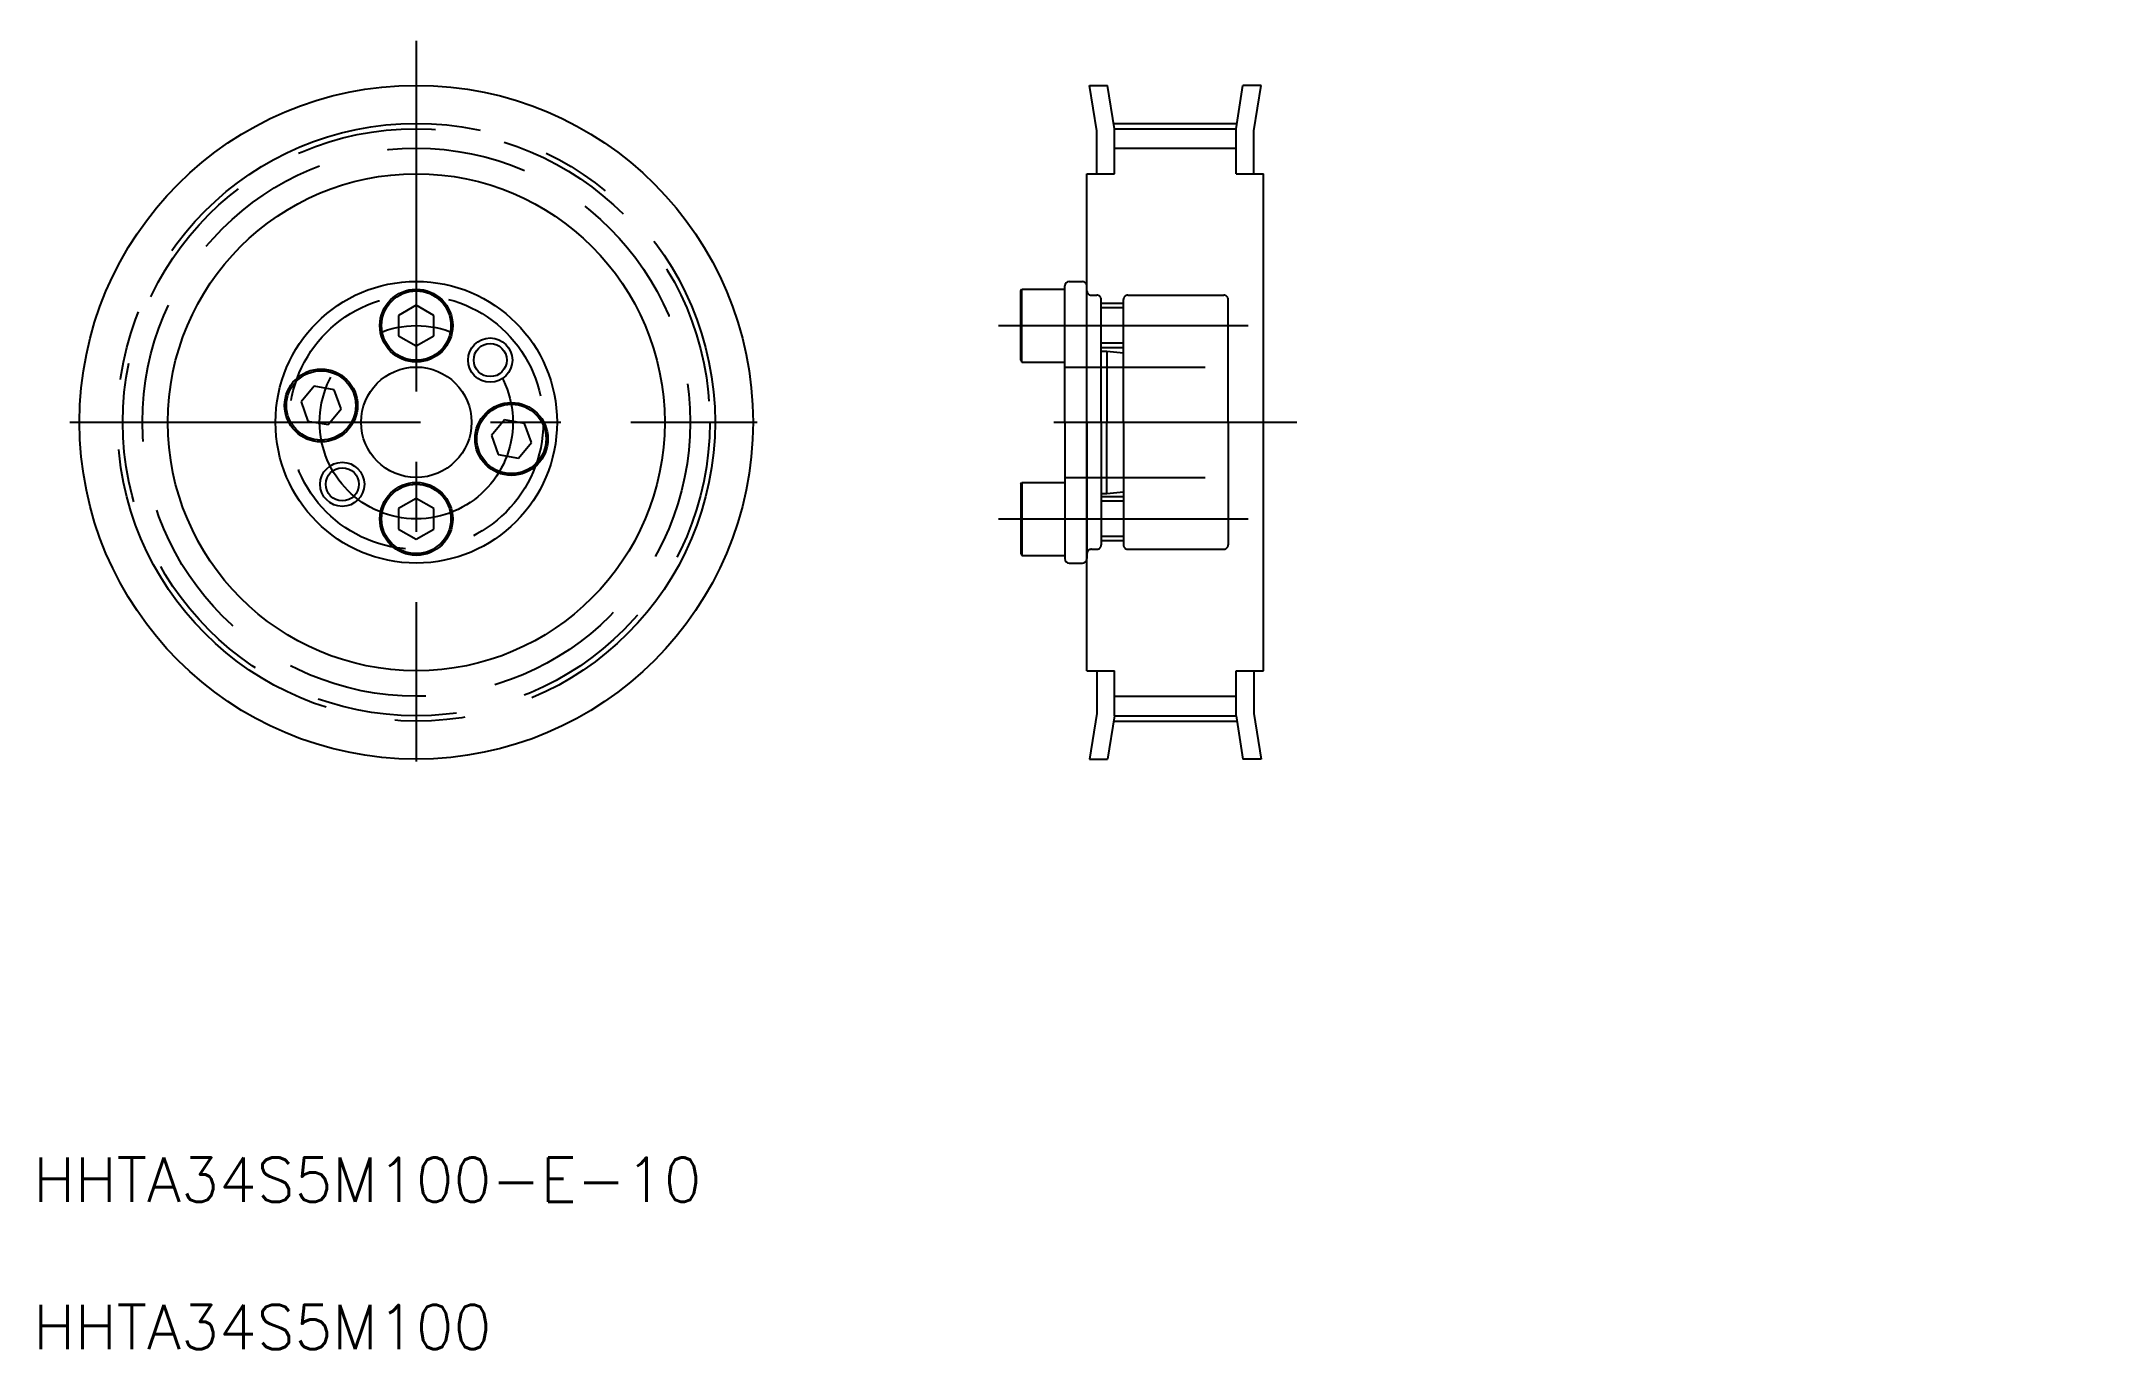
# Model space of a CAD drawing. Extents: x 16 to 201, y 18 to 137.
import ezdxf

# ---------------------------------------------------------------- set-up
doc = ezdxf.new("R2010")
doc.units = 0
doc.header["$PDMODE"] = 1
doc.linetypes.add('CENTER', pattern=[50.8, 31.75, -6.35, 6.35, -6.35])
doc.linetypes.add('DASHED', pattern=[19.05, 12.7, -6.35])
doc.layers.get('0').update_dxf_attribs({"linetype": 'CONTINUOUS'})
doc.layers.add('CENTER', color=1, linetype='CENTER')
doc.styles.add('MISUMI', font='txt.shx')

# ---------------------------------------------------------------- blocks, each defined once
blk = doc.blocks.new('*U5')
at = {"color": 7, "linetype": 'CONTINUOUS', "style": 'MISUMI'}
for s, p in [('HHTA34S5M100-E-10', (15.05, 31.56)), ('HHTA34S5M100', (15.05, 18.23))]:
    blk.add_text(s, height=4, dxfattribs=at).set_placement(p)

msp = doc.modelspace()

# ---------------------------------------------------------------- linework, layer by layer
at = {"color": 7, "linetype": 'CONTINUOUS'}
for p, q in [((111.37, 128.51), (110.69, 132.64)), ((110.69, 132.64), (112.34, 132.64)), ((112.97, 128.72), (112.34, 132.64)), ((123.97, 128.72), (124.59, 132.64)), ((126.25, 132.64), (124.59, 132.64)), ((125.57, 128.51), (126.25, 132.64)), ((111.37, 124.64), (111.37, 128.51)), ((112.97, 124.64), (112.97, 128.72)), ((112.97, 128.72), (123.97, 128.72)), ((123.97, 124.64), (123.97, 128.72)), ((125.57, 124.64), (125.57, 128.51)), ((110.47, 79.64), (110.47, 124.64)), ((110.47, 124.64), (112.97, 124.64)), ((123.97, 124.64), (126.47, 124.64)), ((126.47, 79.64), (126.47, 124.64)), ((104.47, 114.03), (104.56, 114.19)), ((104.47, 107.76), (104.47, 114.03)), ((104.56, 107.59), (104.56, 114.19)), ((104.56, 114.19), (108.47, 114.19)), ((108.47, 102.14), (108.47, 114.49)), ((108.47, 107.59), (108.47, 114.19)), ((108.87, 114.89), (110.07, 114.89)), ((110.47, 102.14), (110.47, 114.49)), ((49.73, 112.74), (48.13, 111.82)), ((48.13, 111.82), (48.13, 109.97)), ((51.33, 111.82), (49.73, 112.74)), ((51.33, 109.97), (51.33, 111.82)), ((108.47, 108.89), (108.47, 112.89)), ((48.13, 109.97), (49.73, 109.05)), ((49.73, 109.05), (51.33, 109.97)), ((104.47, 107.76), (104.56, 107.59)), ((104.56, 107.59), (108.47, 107.59)), ((108.47, 108.32), (108.47, 108.32)), ((40.48, 105.4), (39.29, 103.98)), ((39.29, 103.98), (39.92, 102.25)), ((42.3, 105.08), (40.48, 105.4)), ((42.93, 103.34), (42.3, 105.08)), ((108.47, 105.23), (108.47, 105.23)), ((39.92, 102.25), (41.74, 101.93)), ((41.74, 101.93), (42.93, 103.34)), ((57.71, 102.36), (56.53, 100.95)), ((59.53, 102.04), (57.71, 102.36)), ((60.16, 100.3), (59.53, 102.04)), ((108.47, 102.14), (108.47, 89.79)), ((110.47, 102.14), (110.47, 89.79)), ((56.53, 100.95), (57.16, 99.21)), ((58.98, 98.89), (60.16, 100.3)), ((57.16, 99.21), (58.98, 98.89)), ((104.47, 96.53), (104.56, 96.69)), ((104.47, 96.53), (104.47, 90.26)), ((104.56, 96.69), (108.47, 96.69)), ((104.56, 96.69), (104.56, 90.09)), ((108.47, 96.69), (108.47, 90.09)), ((49.73, 95.24), (48.13, 94.32)), ((51.33, 94.32), (49.73, 95.24)), ((108.47, 95.39), (108.47, 91.39)), ((48.13, 94.32), (48.13, 92.47)), ((51.33, 92.47), (51.33, 94.32)), ((48.13, 92.47), (49.73, 91.55)), ((49.73, 91.55), (51.33, 92.47)), ((104.47, 90.26), (104.56, 90.09)), ((104.56, 90.09), (108.47, 90.09)), ((108.87, 89.39), (110.07, 89.39)), ((110.47, 79.64), (112.97, 79.64)), ((111.37, 79.64), (111.37, 75.78)), ((112.97, 75.57), (112.97, 79.64)), ((123.97, 75.57), (123.97, 79.64)), ((123.97, 79.64), (126.47, 79.64)), ((125.57, 79.64), (125.57, 75.78)), ((111.37, 75.78), (110.69, 71.64)), ((112.97, 75.57), (112.34, 71.64)), ((112.97, 75.57), (123.97, 75.57)), ((123.97, 75.57), (124.59, 71.64)), ((125.57, 75.78), (126.25, 71.64)), ((110.69, 71.64), (112.34, 71.64)), ((126.25, 71.64), (124.59, 71.64))]:
    msp.add_line(p, q, dxfattribs=at)
at = {"color": 3, "linetype": 'CONTINUOUS'}
for p, q in [((112.97, 126.95), (123.97, 126.95)), ((112.97, 77.34), (123.97, 77.34))]:
    msp.add_line(p, q, dxfattribs=at)
at = {"color": 3, "linetype": 'DASHED'}
for p, q in [((110.88, 113.64), (111.37, 113.64)), ((111.77, 102.14), (111.77, 113.24)), ((113.77, 102.14), (113.77, 113.24)), ((114.17, 113.64), (122.87, 113.64)), ((123.27, 102.14), (123.27, 113.24)), ((113.77, 112.89), (111.77, 112.89)), ((113.77, 112.49), (111.77, 112.49)), ((113.77, 109.29), (111.77, 109.29)), ((113.77, 108.89), (111.77, 108.89)), ((111.77, 108.59), (112.27, 108.59)), ((112.27, 108.59), (112.27, 102.14)), ((112.27, 108.59), (113.77, 108.44)), ((108.47, 107.14), (126.47, 107.14)), ((111.77, 102.14), (111.77, 91.04)), ((112.27, 95.69), (112.27, 102.14)), ((113.77, 102.14), (113.77, 91.04)), ((123.27, 102.14), (123.27, 91.04)), ((108.47, 97.14), (126.47, 97.14)), ((111.77, 95.69), (112.27, 95.69)), ((113.77, 95.39), (111.77, 95.39)), ((113.77, 94.99), (111.77, 94.99)), ((112.27, 95.69), (113.77, 95.84)), ((113.77, 91.79), (111.77, 91.79)), ((113.77, 91.39), (111.77, 91.39)), ((110.88, 90.64), (111.37, 90.64)), ((114.17, 90.64), (122.87, 90.64))]:
    msp.add_line(p, q, dxfattribs=at)
at = {"color": 7, "linetype": 'CONTINUOUS'}
for centre, radius in [((49.73, 102.14), 30.5), ((49.73, 102.14), 22.5), ((49.73, 102.14), 12.75), ((49.73, 110.89), 3.3), ((49.73, 110.89), 3.14), ((56.43, 107.77), 1.5), ((49.73, 102.14), 5), ((58.35, 100.63), 3.3), ((58.35, 100.63), 3.14), ((43.03, 96.52), 1.5), ((49.73, 93.39), 3.3), ((49.73, 93.39), 3.14)]:
    msp.add_circle(centre, radius, dxfattribs=at)
at = {"color": 3, "linetype": 'DASHED'}
for radius in [26.58, 24.81, 11.5]:
    msp.add_circle((49.73, 102.14), radius, dxfattribs=at)
at = {"color": 3}
for centre in [(56.43, 107.77), (43.03, 96.52)]:
    msp.add_circle(centre, 2, dxfattribs=at)
at = {"color": 7}
for radius in [3.3, 3.14]:
    msp.add_circle((41.11, 103.66), radius, dxfattribs=at)
at = {"color": 7, "linetype": 'CONTINUOUS'}
for centre, start, end in [((108.87, 114.49), 90, 180), ((110.07, 114.49), 0, 90), ((108.87, 89.79), 180, 270), ((110.07, 89.79), 270, 0)]:
    msp.add_arc(centre, 0.4, start, end, dxfattribs=at)
at = {"color": 3, "linetype": 'DASHED'}
for centre, radius, start, end in [((110.88, 114.05), 0.41, 180, 270), ((111.37, 113.24), 0.4, 0, 90), ((114.17, 113.24), 0.4, 90, 180), ((122.87, 113.24), 0.4, 0, 90), ((111.37, 91.04), 0.4, 270, 0), ((114.17, 91.04), 0.4, 180, 270), ((122.87, 91.04), 0.4, 270, 0), ((110.88, 90.23), 0.41, 90, 180)]:
    msp.add_arc(centre, radius, start, end, dxfattribs=at)
at = {"color": 7, "linetype": 'CONTINUOUS'}
for p in [(199.34, 126.85), (197.34, 124.35), (200.64, 121.65), (201.14, 121.65), (200.64, 113.05), (201.14, 113.05), (197.34, 110.35), (199.34, 107.85), (197.34, 106.6)]:
    msp.add_point(p, dxfattribs=at)
at = {"layer": 'CENTER', "color": 1, "linetype": 'CENTER'}
for p, q in [((49.73, 136.66), (49.73, 71.43)), ((112.97, 129.2), (123.97, 129.2)), ((102.47, 110.89), (125.07, 110.89)), ((18.36, 102.14), (80.61, 102.14)), ((107.47, 102.14), (129.47, 102.14)), ((102.47, 93.39), (125.07, 93.39)), ((112.97, 75.09), (123.97, 75.09))]:
    msp.add_line(p, q, dxfattribs=at)
for radius in [27.06, 8.75]:
    msp.add_circle((49.73, 102.14), radius, dxfattribs=at)

# ---------------------------------------------------------------- block references
at = {"color": 7, "linetype": 'CONTINUOUS'}
msp.add_blockref('*U5', (0, 0), dxfattribs=at)

doc.saveas('drawing.dxf')
